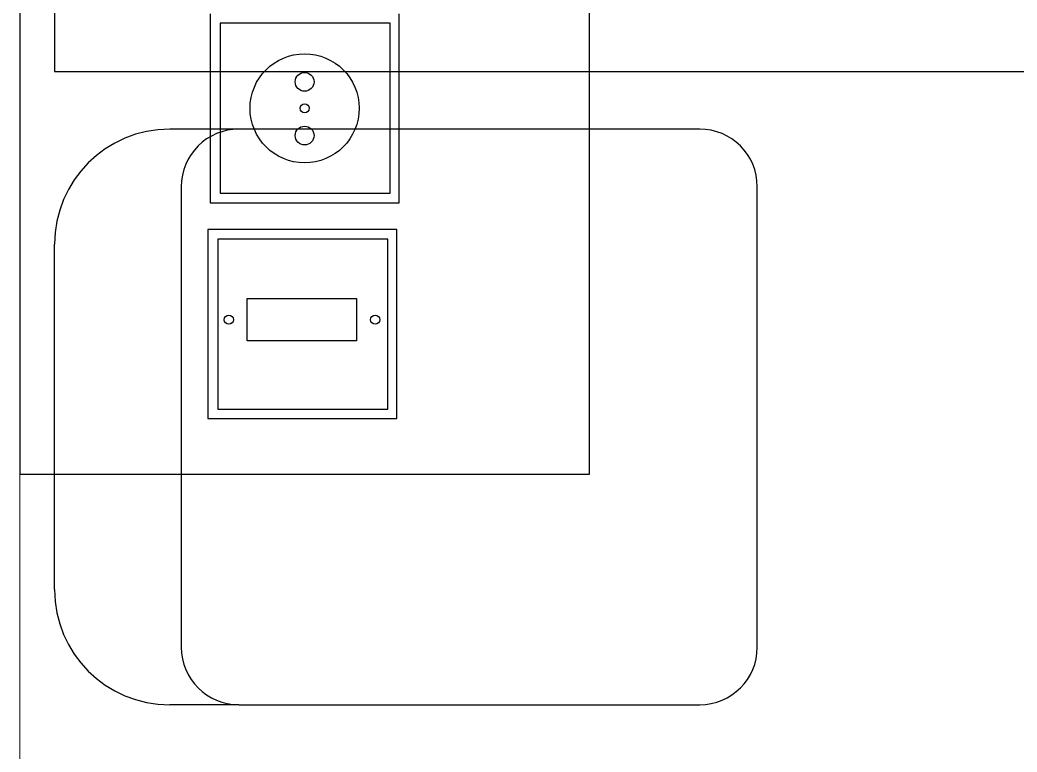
# Model space of a CAD drawing. Header units: inches. Extents: x 567429 to 582707, y 126347 to 133675.
# Drawn here: x 577268 to 577354.5, y 129090.1 to 129153.7 of the extents above; entities that cross this region are included whole.
import ezdxf

# ---------------------------------------------------------------- set-up
doc = ezdxf.new("R2010")
doc.units = ezdxf.units.IN
doc.header["$MEASUREMENT"] = 0
for name, color, linetype in [('BORD', 3, 'Continuous'), ('mobl', 11, 'Continuous'), ('wall kanaf', 4, 'Continuous')]:
    doc.layers.add(name, color=color, linetype=linetype)

# ---------------------------------------------------------------- blocks, each defined once
blk = doc.blocks.new('BOARD1')
at = {"layer": 'BORD', "color": 4}
for p, q in [((-77.345, 2.639), (98.928, 2.639)), ((-77.345, -51.778), (-77.345, 2.639)), ((98.928, -51.778), (-77.345, -51.778))]:
    blk.add_line(p, q, dxfattribs=at)
at = {"layer": 'BORD'}
for p, q in [((-71.965, -15.31), (-71.965, -33.374)), ((-53.901, -15.31), (-71.965, -15.31)), ((-53.901, -33.374), (-53.901, -15.31)), ((-51.333, -15.542), (-51.333, -33.606)), ((-33.269, -15.542), (-51.333, -15.542)), ((-71.09, -16.271), (-71.09, -32.529)), ((-54.833, -16.271), (-71.09, -16.271)), ((-54.833, -32.529), (-54.833, -16.271)), ((-50.426, -16.503), (-50.426, -32.761)), ((-34.168, -16.503), (-50.426, -16.503)), ((-34.168, -32.761), (-34.168, -16.503)), ((-71.09, -32.529), (-54.833, -32.529)), ((-50.426, -32.761), (-34.168, -32.761)), ((-71.965, -33.374), (-53.901, -33.374)), ((-51.333, -33.606), (-33.269, -33.606))]:
    blk.add_line(p, q, dxfattribs=at)
at = {"layer": 'BORD', "color": 30}
for p, q in [((-64.555, -29.537), (-64.555, -19.07)), ((-64.555, -19.07), (-60.509, -19.07)), ((-60.509, -19.07), (-60.509, -29.537)), ((-60.509, -29.537), (-64.555, -29.537))]:
    blk.add_line(p, q, dxfattribs=at)
for centre, radius in [((-62.528, -17.325), 0.437), ((-42.301, -24.574), 5.219), ((-42.301, -24.574), 0.442), ((-62.528, -31.322), 0.437)]:
    blk.add_circle(centre, radius, dxfattribs=at)
at = {"layer": 'BORD', "color": 2}
for centre in [(-44.909, -24.574), (-39.763, -24.574)]:
    blk.add_circle(centre, 0.9, dxfattribs=at)

msp = doc.modelspace()

# ---------------------------------------------------------------- linework, layer by layer
at = {"layer": 'mobl', "color": 15}
for p, q in [((577270.986, 129239.203), (577270.986, 129149.203)), ((577270.986, 129149.203), (577470.986, 129149.203)), ((577286.986, 129144.203), (577280.986, 129144.203)), ((577326.986, 129144.203), (577286.986, 129144.203)), ((577281.986, 129139.203), (577281.986, 129099.203)), ((577331.986, 129099.203), (577331.986, 129139.203)), ((577270.986, 129104.203), (577270.986, 129134.203)), ((577286.986, 129094.203), (577280.986, 129094.203)), ((577286.986, 129094.203), (577326.986, 129094.203))]:
    msp.add_line(p, q, dxfattribs=at)
for centre, radius, start, end in [((577280.986, 129134.203), 10, 90, 180), ((577286.986, 129139.203), 5, 90, 180), ((577326.986, 129139.203), 5, 0, 90), ((577280.986, 129104.203), 10, 180, 270), ((577286.986, 129099.203), 5, 180, 270), ((577326.986, 129099.203), 5, 270, 0)]:
    msp.add_arc(centre, radius, start, end, dxfattribs=at)
at = {"layer": 'wall kanaf', "color": 15, "lineweight": 20, "ltscale": 0.1}
msp.add_line((577267.986, 129070.289), (577267.986, 129493.289), dxfattribs=at)

# ---------------------------------------------------------------- block references
at = {"layer": 'BORD', "ltscale": 5, "xscale": 0.9077507259660533, "yscale": 0.9077507259660533, "zscale": 0.9077507259660533, "rotation": 90.00288558390875}
msp.add_blockref('BOARD1', (577270.387, 129184.408), dxfattribs=at)

doc.saveas('drawing.dxf')
